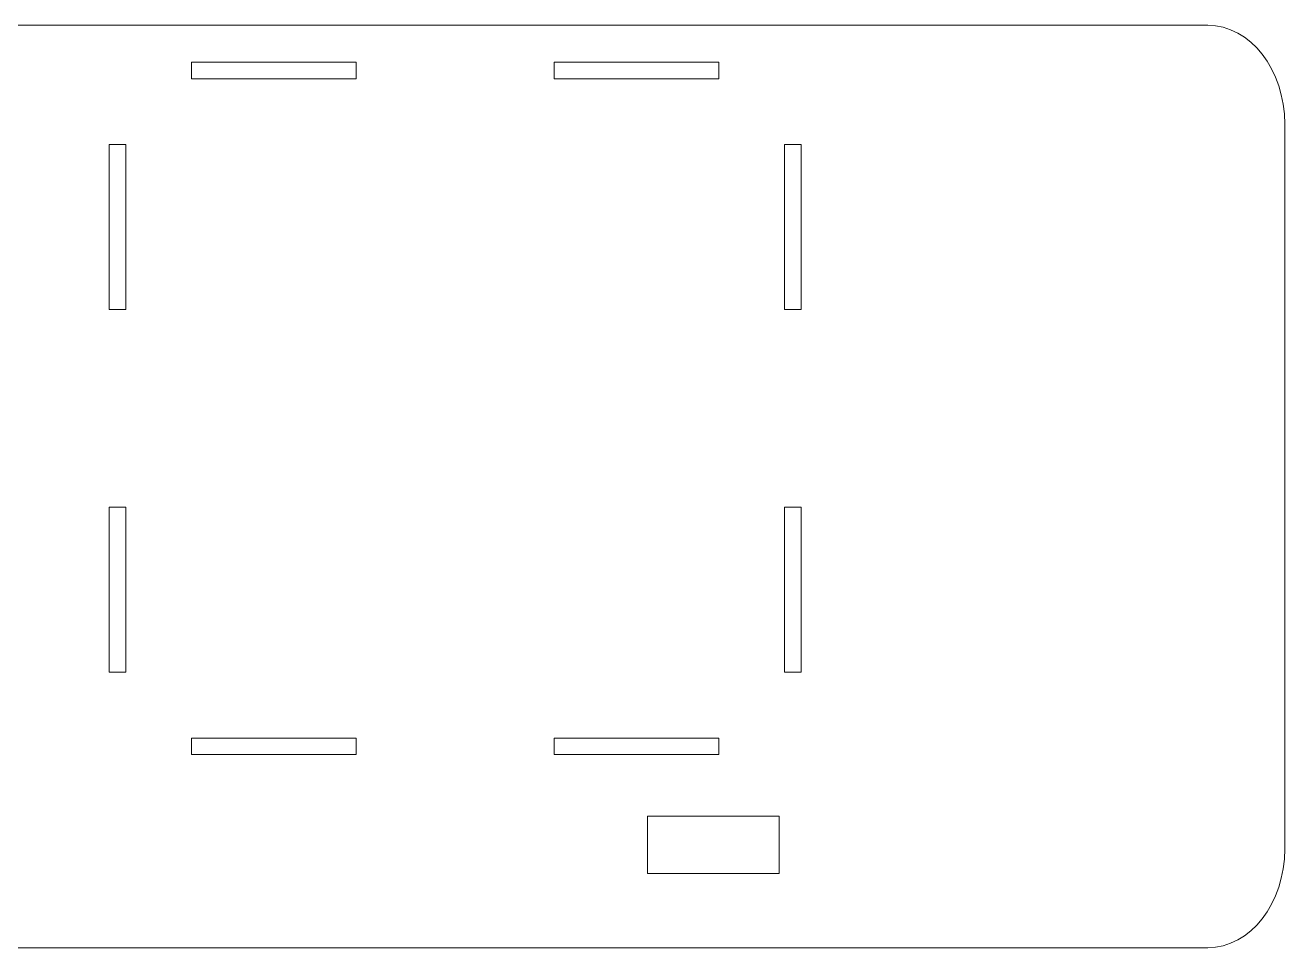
# Model space of a CAD drawing. Header units: millimetres. Extents: x -2159 to -1639, y -1602 to -453.
# Drawn here: x -1842.3 to -1651.1, y -592.8 to -452.8 of the extents above; entities that cross this region are included whole.
import ezdxf

# ---------------------------------------------------------------- set-up
doc = ezdxf.new("R2010")
doc.units = ezdxf.units.MM
doc.header["$MEASUREMENT"] = 0
doc.layers.add('Layer 1', color=7, linetype='Continuous')

msp = doc.modelspace()

# ---------------------------------------------------------------- linework, layer by layer
at = {"layer": 'Layer 1', "color": 250, "lineweight": 9}
for points, knots in [([(-1662.7708, -592.8341), (-1662.7708, -592.8341), (-2099.3812, -592.8341), (-2099.3812, -592.8341), (-2099.3812, -592.8341), (-2105.8134, -592.8341), (-2111.0761, -586.0843), (-2111.0761, -577.8341), (-2111.0761, -577.8341), (-2111.0761, -577.8341), (-2111.0761, -467.8343), (-2111.0761, -467.8343), (-2111.0761, -467.8343), (-2111.0761, -459.5843), (-2105.8134, -452.8343), (-2099.3812, -452.8343), (-2099.3812, -452.8343), (-2099.3812, -452.8343), (-1662.7708, -452.8343), (-1662.7708, -452.8343), (-1662.7708, -452.8343), (-1656.3386, -452.8343), (-1651.0759, -459.5843), (-1651.0759, -467.8343), (-1651.0759, -467.8343), (-1651.0759, -467.8343), (-1651.0759, -577.8341), (-1651.0759, -577.8341), (-1651.0759, -577.8341), (-1651.0759, -586.0843), (-1656.3386, -592.8341), (-1662.7708, -592.8341)], [0, 0, 0, 0, 0.11111111, 0.11111111, 0.11111111, 0.11111111, 0.22222222, 0.22222222, 0.22222222, 0.22222222, 0.33333333, 0.33333333, 0.33333333, 0.33333333, 0.44444444, 0.44444444, 0.44444444, 0.44444444, 0.55555556, 0.55555556, 0.55555556, 0.55555556, 0.66666667, 0.66666667, 0.66666667, 0.66666667, 0.77777778, 0.77777778, 0.77777778, 0.77777778, 1, 1, 1, 1]), ([(-1817.0623, -460.9502), (-1817.0623, -460.9502), (-1792.0623, -460.9502), (-1792.0623, -460.9502), (-1792.0623, -460.9502), (-1792.0623, -460.9502), (-1792.0623, -458.4502), (-1792.0623, -458.4502), (-1792.0623, -458.4502), (-1792.0623, -458.4502), (-1817.0623, -458.4502), (-1817.0623, -458.4502), (-1817.0623, -458.4502), (-1817.0623, -458.4502), (-1817.0623, -460.9502), (-1817.0623, -460.9502)], [0, 0, 0, 0, 0.2, 0.2, 0.2, 0.2, 0.4, 0.4, 0.4, 0.4, 0.6, 0.6, 0.6, 0.6, 1, 1, 1, 1]), ([(-1762.0289, -460.9502), (-1762.0289, -460.9502), (-1737.0289, -460.9502), (-1737.0289, -460.9502), (-1737.0289, -460.9502), (-1737.0289, -460.9502), (-1737.0289, -458.4502), (-1737.0289, -458.4502), (-1737.0289, -458.4502), (-1737.0289, -458.4502), (-1762.0289, -458.4502), (-1762.0289, -458.4502), (-1762.0289, -458.4502), (-1762.0289, -458.4502), (-1762.0289, -460.9502), (-1762.0289, -460.9502)], [0, 0, 0, 0, 0.2, 0.2, 0.2, 0.2, 0.4, 0.4, 0.4, 0.4, 0.6, 0.6, 0.6, 0.6, 1, 1, 1, 1]), ([(-1827.0706, -495.9584), (-1827.0706, -495.9584), (-1827.0706, -470.9584), (-1827.0706, -470.9584), (-1827.0706, -470.9584), (-1827.0706, -470.9584), (-1829.5706, -470.9584), (-1829.5706, -470.9584), (-1829.5706, -470.9584), (-1829.5706, -470.9584), (-1829.5706, -495.9584), (-1829.5706, -495.9584), (-1829.5706, -495.9584), (-1829.5706, -495.9584), (-1827.0706, -495.9584), (-1827.0706, -495.9584)], [0, 0, 0, 0, 0.2, 0.2, 0.2, 0.2, 0.4, 0.4, 0.4, 0.4, 0.6, 0.6, 0.6, 0.6, 1, 1, 1, 1]), ([(-1724.5205, -495.9584), (-1724.5205, -495.9584), (-1724.5205, -470.9584), (-1724.5205, -470.9584), (-1724.5205, -470.9584), (-1724.5205, -470.9584), (-1727.0205, -470.9584), (-1727.0205, -470.9584), (-1727.0205, -470.9584), (-1727.0205, -470.9584), (-1727.0205, -495.9584), (-1727.0205, -495.9584), (-1727.0205, -495.9584), (-1727.0205, -495.9584), (-1724.5205, -495.9584), (-1724.5205, -495.9584)], [0, 0, 0, 0, 0.2, 0.2, 0.2, 0.2, 0.4, 0.4, 0.4, 0.4, 0.6, 0.6, 0.6, 0.6, 1, 1, 1, 1]), ([(-1827.0706, -550.9918), (-1827.0706, -550.9918), (-1827.0706, -525.9918), (-1827.0706, -525.9918), (-1827.0706, -525.9918), (-1827.0706, -525.9918), (-1829.5706, -525.9918), (-1829.5706, -525.9918), (-1829.5706, -525.9918), (-1829.5706, -525.9918), (-1829.5706, -550.9918), (-1829.5706, -550.9918), (-1829.5706, -550.9918), (-1829.5706, -550.9918), (-1827.0706, -550.9918), (-1827.0706, -550.9918)], [0, 0, 0, 0, 0.2, 0.2, 0.2, 0.2, 0.4, 0.4, 0.4, 0.4, 0.6, 0.6, 0.6, 0.6, 1, 1, 1, 1]), ([(-1724.5205, -550.9918), (-1724.5205, -550.9918), (-1724.5205, -525.9918), (-1724.5205, -525.9918), (-1724.5205, -525.9918), (-1724.5205, -525.9918), (-1727.0205, -525.9918), (-1727.0205, -525.9918), (-1727.0205, -525.9918), (-1727.0205, -525.9918), (-1727.0205, -550.9918), (-1727.0205, -550.9918), (-1727.0205, -550.9918), (-1727.0205, -550.9918), (-1724.5205, -550.9918), (-1724.5205, -550.9918)], [0, 0, 0, 0, 0.2, 0.2, 0.2, 0.2, 0.4, 0.4, 0.4, 0.4, 0.6, 0.6, 0.6, 0.6, 1, 1, 1, 1]), ([(-1817.0623, -563.5001), (-1817.0623, -563.5001), (-1792.0623, -563.5001), (-1792.0623, -563.5001), (-1792.0623, -563.5001), (-1792.0623, -563.5001), (-1792.0623, -561.0001), (-1792.0623, -561.0001), (-1792.0623, -561.0001), (-1792.0623, -561.0001), (-1817.0623, -561.0001), (-1817.0623, -561.0001), (-1817.0623, -561.0001), (-1817.0623, -561.0001), (-1817.0623, -563.5001), (-1817.0623, -563.5001)], [0, 0, 0, 0, 0.2, 0.2, 0.2, 0.2, 0.4, 0.4, 0.4, 0.4, 0.6, 0.6, 0.6, 0.6, 1, 1, 1, 1]), ([(-1762.0289, -563.5001), (-1762.0289, -563.5001), (-1737.0289, -563.5001), (-1737.0289, -563.5001), (-1737.0289, -563.5001), (-1737.0289, -563.5001), (-1737.0289, -561.0001), (-1737.0289, -561.0001), (-1737.0289, -561.0001), (-1737.0289, -561.0001), (-1762.0289, -561.0001), (-1762.0289, -561.0001), (-1762.0289, -561.0001), (-1762.0289, -561.0001), (-1762.0289, -563.5001), (-1762.0289, -563.5001)], [0, 0, 0, 0, 0.2, 0.2, 0.2, 0.2, 0.4, 0.4, 0.4, 0.4, 0.6, 0.6, 0.6, 0.6, 1, 1, 1, 1])]:
    msp.add_open_spline(points, degree=3, knots=knots, dxfattribs=at)
at = {"layer": 'Layer 1', "color": 250, "lineweight": 20}
msp.add_open_spline([(-1727.8323, -572.8843), (-1727.8323, -572.8843), (-1747.8323, -572.8843), (-1747.8323, -572.8843), (-1747.8323, -572.8843), (-1747.8323, -572.8843), (-1747.8323, -581.5843), (-1747.8323, -581.5843), (-1747.8323, -581.5843), (-1747.8323, -581.5843), (-1727.8323, -581.5843), (-1727.8323, -581.5843), (-1727.8323, -581.5843), (-1727.8323, -581.5843), (-1727.8323, -572.8843), (-1727.8323, -572.8843), (-1727.8323, -572.8843), (-1727.8323, -572.8843), (-1727.8323, -572.8843), (-1727.8323, -572.8843)], degree=3, knots=[0, 0, 0, 0, 0.16666667, 0.16666667, 0.16666667, 0.16666667, 0.33333333, 0.33333333, 0.33333333, 0.33333333, 0.5, 0.5, 0.5, 0.5, 0.66666667, 0.66666667, 0.66666667, 0.66666667, 1, 1, 1, 1], dxfattribs=at)

doc.saveas('drawing.dxf')
